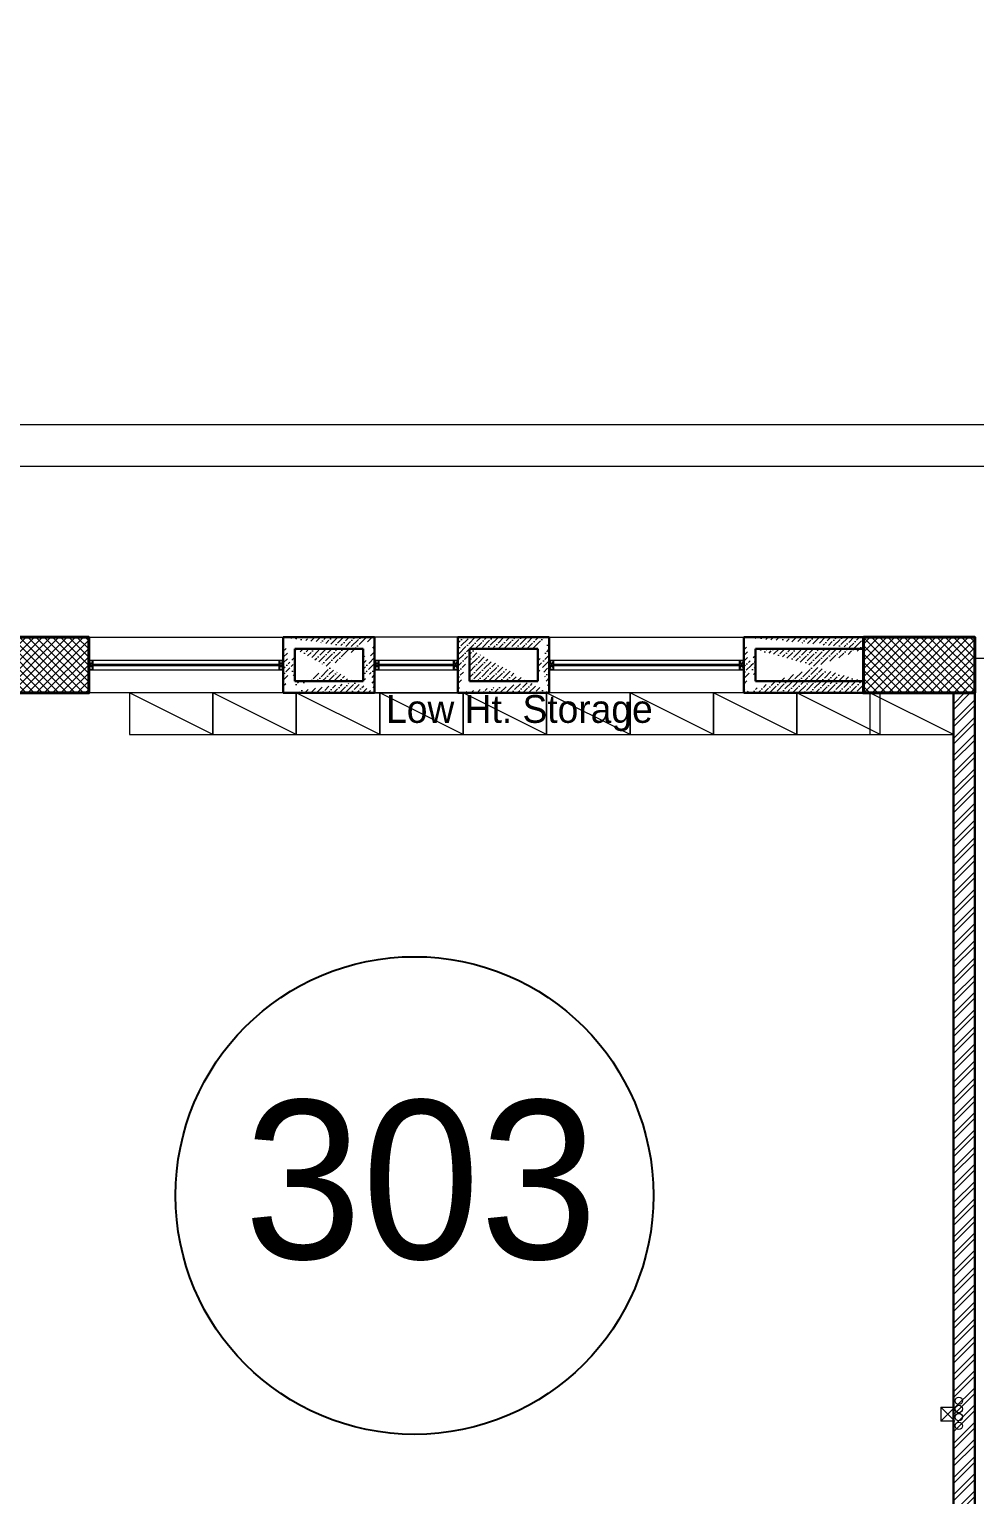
# Model space of a CAD drawing. Header units: millimetres. Extents: x 8275 to 147087, y -297470 to -191881.
# Drawn here: x 118333 to 128532, y -273676 to -257857 of the extents above; entities that cross this region are included whole.
import ezdxf

# ---------------------------------------------------------------- set-up
doc = ezdxf.new("R2010")
doc.units = ezdxf.units.MM
doc.header["$LTSCALE"] = 250
doc.header["$MEASUREMENT"] = 0
for name, color, linetype, lineweight in [('25MM COND', 5, 'Continuous', 18), ('col', 6, 'Continuous', 40), ('ele', 51, 'Continuous', 18), ('furniture', 5, 'Continuous', 15), ('hatch', 9, 'Continuous', 0), ('text', 7, 'Continuous', 9), ('wall', 1, 'Continuous', 30), ('win', 4, 'Continuous', 20)]:
    doc.layers.add(name, color=color, linetype=linetype, lineweight=lineweight)
doc.layers.add('FUR', color=140, linetype='Continuous')
doc.styles.get("Standard").update_dxf_attribs({"font": 'GOTHIC.TTF', "height": 100})
pattern_1 = [(45, (-6686.724433918018, -319015.2778811397), (23.20194125768359, 85.07378461150648), [109.375, -21.875, 0, -21.875])]

# ---------------------------------------------------------------- blocks, each defined once
blk = doc.blocks.new('A$C75BC0A19')
at = {"layer": 'hatch'}
h = blk.add_hatch(dxfattribs=at)
h.set_pattern_fill('ANSI37', color=256, scale=500)
h.set_pattern_definition([(45, (0.0001438618637621403, 2.012257399881491), (-44.19417382415921, 44.19417382415922), []), (135, (0.0001438618637621403, 2.012257399881491), (-44.19417382415922, -44.19417382415921), [])])
h.paths.add_polyline_path([(-20772.79408981232, 30961.17207347383), (-19572.79408981325, 30961.17207347359), (-19572.79408981418, 30361.22360476027), (-20772.79408981511, 30361.22360476097)])
h = blk.add_hatch(dxfattribs=at)
h.set_pattern_fill('ANSI37', color=256, scale=500)
h.set_pattern_definition([(45, (-5.864538252353668e-06, -0.4545391048886813), (-44.19417382415921, 44.19417382415922), []), (135, (-5.864538252353668e-06, -0.4545391048886813), (-44.19417382415922, -44.19417382415921), [])])
h.paths.add_polyline_path([(-11214.22547116084, 30961.17979221506), (-10014.22547116177, 30961.17979221483), (-10014.2254711627, 30361.2313235015), (-11214.22547116363, 30361.2313235022)])
at = {"layer": 'col', "elevation": 16013.17751590992}
for points in [[(-20772.79408981232, 30961.17207347383), (-19572.79408981325, 30961.17207347359), (-19572.79408981418, 30361.22360476027), (-20772.79408981511, 30361.22360476097)], [(-11214.22547116084, 30961.17979221506), (-10014.22547116177, 30961.17979221483), (-10014.2254711627, 30361.2313235015), (-11214.22547116363, 30361.2313235022)]]:
    blk.add_lwpolyline(points, close=True, dxfattribs=at)
blk = doc.blocks.new('storage')
at = {"layer": 'furniture', "linetype": 'ByBlock', "ltscale": 100}
blk.add_line((0, 450), (900, 0), dxfattribs=at)
blk.add_lwpolyline([(0, 0), (900, 0), (900, 450), (0, 450)], close=True, dxfattribs=at)

msp = doc.modelspace()

# ---------------------------------------------------------------- hatches: boundary and pattern name
at = {"layer": 'hatch'}
h = msp.add_hatch(dxfattribs=at)
h.set_pattern_fill('ANSI36', color=256, scale=350, style=0)
h.set_pattern_definition(pattern_1)
edge = h.paths.add_edge_path()
edge.add_line((121198.3005383937, -264975.2876448286), (121198.3005383937, -264545.3285262749))
edge.add_line((121073.3005383937, -265020.2876448286), (121073.3005383937, -264420.3285262749))
edge.add_line((121198.3023787942, -264895.2876448709), (121933.1140416265, -264895.3045492194))
edge.add_line((121073.3022686457, -265020.2876448659), (122058.1139314761, -265020.3089445168))
edge.add_line((121198.3005383937, -264545.3285262749), (121933.1122012259, -264545.3454306234))
edge.add_line((121073.3005383937, -264420.3285262749), (122058.1122012241, -264420.3498259258))
edge.add_line((121933.1122012259, -264975.3166586914), (121933.1122012241, -264545.3575401378))
edge.add_line((122058.1122012259, -265020.3166586905), (122058.1122012222, -264420.3575401378))
h = msp.add_hatch(dxfattribs=at)
h.set_pattern_fill('ANSI36', color=256, scale=350, style=0)
h.set_pattern_definition(pattern_1)
edge = h.paths.add_edge_path()
edge.add_line((123082.3806135361, -264895.1847644298), (123082.3787736064, -264545.2256458338))
edge.add_line((122957.3787736064, -265020.1847643874), (122957.3787736064, -264420.2256458338))
edge.add_line((123082.3806135361, -264895.1847644298), (123817.3787736101, -264895.2016687364))
edge.add_line((122957.3787736064, -265020.1847643874), (123942.3787736064, -265020.2060640388))
edge.add_line((123082.3787736064, -264545.2256458338), (123817.3787736082, -264545.2425501828))
edge.add_line((122957.3787736064, -264420.2256458338), (123942.3787736064, -264420.2469454852))
edge.add_line((123817.3787736082, -264895.2137782507), (123817.3787736064, -264545.2546596971))
edge.add_line((123942.3787736082, -265020.2137782498), (123942.3787736064, -264420.2546596971))
h = msp.add_hatch(dxfattribs=at)
h.set_pattern_fill('ANSI36', color=256, scale=350, style=0)
h.set_pattern_definition(pattern_1)
edge = h.paths.add_edge_path()
edge.add_line((127331.8432914931, -265020.3012247583), (127331.8428791068, -264895.2968294691))
edge.add_line((126166.6453459887, -264895.3178535561), (126166.6453459887, -264545.3587350025))
edge.add_line((126041.6453459887, -265020.3178535561), (126041.6453459887, -264420.3587350025))
edge.add_line((126166.6453459887, -264895.3178535561), (127331.8428791068, -264895.2968294692))
edge.add_line((126041.6453459887, -265020.3178535561), (127331.8432914931, -265020.3012247583))
edge.add_line((126166.6453459887, -264545.3587350025), (127331.8443225762, -264545.3377108895))
edge.add_line((126041.6453459887, -264420.3587350025), (127331.8443225781, -264420.3421061914))
edge.add_line((127331.8443225781, -264420.3421061914), (127331.8443225762, -264545.3377108895))
h = msp.add_hatch(dxfattribs=at)
h.set_pattern_fill('ANSI32', color=256, scale=350, style=0)
h.set_pattern_definition([(45, (-6686.724433918018, -319015.2778811397), (-92.80776503073436, 92.80776503073437), []), (45, (-6624.852590668015, -319015.2778811397), (-92.80776503073436, 92.80776503073437), [])])
h.paths.add_polyline_path([(128531.8287942628, -265020.2905749049), (128301.828794261, -265020.2905749049), (128301.8287942628, -274165.2979465293), (128531.8287942628, -274165.2979465293)])

# ---------------------------------------------------------------- linework, layer by layer
at = {"layer": '25MM COND', "color": 1}
for p, q in [((128166.9948809901, -272732.3955440066, -11300.6378476528), (128316.9948809901, -272732.3955440066, -11300.6378476528)), ((128166.9948809901, -272732.3955440066, -11300.6378476528), (128166.9948809901, -272882.3955440066, -11300.6378476528)), ((128316.9948809901, -272732.3955440066, -11300.6378476528), (128166.9948809901, -272882.3955440066, -11300.6378476528)), ((128166.9948809901, -272732.3955440066, -11300.6378476528), (128316.9948809901, -272882.3955440066, -11300.6378476528)), ((128316.9948809901, -272882.3955440066, -11300.6378476528), (128166.9948809901, -272882.3955440066, -11300.6378476528))]:
    msp.add_line(p, q, dxfattribs=at)
at = {"layer": '25MM COND', "color": 6}
for centre in [(128360.6905578276, -272663.421111971, -11300.6378476528), (128360.6905578276, -272750.7700822575, -11300.6378476528)]:
    msp.add_circle(centre, 40, dxfattribs=at)
at = {"layer": '25MM COND', "color": 104}
for centre in [(128360.6905578276, -272838.1182221202, -11300.6378476528), (128360.6905578276, -272932.746688476, -11300.6378476528)]:
    msp.add_circle(centre, 40, dxfattribs=at)
at = {"layer": 'ele'}
for p, q in [((118973.2897855146, -264420.3498259396, -11300.6378476528), (121073.3005383918, -264420.3498259396, -11300.6378476528)), ((122957.3787736064, -264420.2256458338, -11300.6378476528), (122058.1122012241, -264420.3498259258, -11300.6378476528)), ((123942.3787736027, -264420.1830465122, -11300.6378476528), (126041.6345931096, -264420.4090485304, -11300.6378476528)), ((130331.0853977292, -264650.3349399116, -11300.6378476528), (128531.8443225767, -264650.3349399088, -11300.6378476528)), ((121073.3005383937, -265020.2876448286, -11300.6378476528), (118973.2757039247, -265020.2876448253, -11300.6378476528)), ((122058.1122012259, -265020.3166586905, -11300.6378476528), (122957.3787736064, -265020.1847643874, -11300.6378476528)), ((126041.6453459887, -265020.3178535561, -11300.6378476528), (123942.3787736082, -265020.2060640388, -11300.6378476528))]:
    msp.add_line(p, q, dxfattribs=at)
at = {"layer": 'FUR', "linetype": 'ByBlock', "ltscale": 100}
msp.add_circle((122488.3198148269, -270446.6619478163, 122661.2263082968), 2578.425584394703, dxfattribs=at)
at = {"layer": 'text', "linetype": 'ByBlock', "ltscale": 100, "elevation": -15927.22569249856}
for points in [[(8274.661579479929, -227228.6701686436), (143047.4073980691, -227228.6701686436), (143047.4073980691, -262576.5879157615), (8274.661579479929, -262576.5879157615)], [(8274.661578839645, -262122.2077275209), (143047.4073974288, -262122.2077275209), (143047.4073974288, -297470.1254746387), (8274.661578839645, -297470.1254746387)]]:
    msp.add_lwpolyline(points, close=True, dxfattribs=at)
at = {"layer": 'wall'}
for p, q in [((121073.3005383937, -264420.3285262749, -11300.6378476528), (122058.1122012241, -264420.3498259258, -11300.6378476528)), ((121073.3005383937, -265020.2876448286, -11300.6378476528), (121073.3005383937, -264420.3285262749, -11300.6378476528)), ((122058.1122012259, -265020.3166586905, -11300.6378476528), (122058.1122012222, -264420.3575401378, -11300.6378476528)), ((122957.3787736064, -264420.2256458338, -11300.6378476528), (123942.3787736064, -264420.2469454852, -11300.6378476528)), ((122957.3787736064, -265020.1847643874, -11300.6378476528), (122957.3787736064, -264420.2256458338, -11300.6378476528)), ((123942.3787736082, -265020.2137782498, -11300.6378476528), (123942.3787736064, -264420.2546596971, -11300.6378476528)), ((126041.6453459887, -264420.3587350025, -11300.6378476528), (127331.8443225781, -264420.3421061914, -11300.6378476528)), ((126041.6453459887, -265020.3178535561, -11300.6378476528), (126041.6453459887, -264420.3587350025, -11300.6378476528)), ((121198.3005383937, -264545.3285262749, -11300.6378476528), (121933.1122012259, -264545.3454306234, -11300.6378476528)), ((121198.3005383937, -264895.2876448286, -11300.6378476528), (121198.3005383937, -264545.3285262749, -11300.6378476528)), ((121933.1122012259, -264895.3166586914, -11300.6378476528), (121933.1122012241, -264545.3575401378, -11300.6378476528)), ((123082.3787736064, -264545.2256458338, -11300.6378476528), (123817.3787736082, -264545.2425501828, -11300.6378476528)), ((123082.3787736064, -264895.1847643874, -11300.6378476528), (123082.3787736064, -264545.2256458338, -11300.6378476528)), ((123817.3787736082, -264895.2137782507, -11300.6378476528), (123817.3787736064, -264545.2546596971, -11300.6378476528)), ((126166.6453459887, -264545.3587350025, -11300.6378476528), (127331.8443225762, -264545.3377108895, -11300.6378476528)), ((126166.6453459887, -264895.3178535561, -11300.6378476528), (126166.6453459887, -264545.3587350025, -11300.6378476528)), ((121198.3005383937, -264895.2876448286, -11300.6378476528), (121933.1122012259, -264895.3045491771, -11300.6378476528)), ((123082.3787736064, -264895.1847643874, -11300.6378476528), (123817.3787736101, -264895.2016687364, -11300.6378476528)), ((126166.6453459887, -264895.3178535561, -11300.6378476528), (127331.8443225762, -264895.2968294431, -11300.6378476528)), ((121073.3005383937, -265020.2876448286, -11300.6378476528), (122058.1122012241, -265020.3089444794, -11300.6378476528)), ((122957.3787736064, -265020.1847643874, -11300.6378476528), (123942.3787736064, -265020.2060640388, -11300.6378476528)), ((126041.6453459887, -265020.3178535561, -11300.6378476528), (127331.8443225781, -265020.301224745, -11300.6378476528)), ((128301.828794262, -265020.2905749073, -11300.6378476528), (128301.828794262, -274165.244704337, -11300.6378476528)), ((128531.8287942628, -265020.2905749049, -11300.6378476528), (128531.8287942628, -274165.2447043346, -11300.6378476528))]:
    msp.add_line(p, q, dxfattribs=at)
at = {"layer": 'win'}
for p, q in [((118978.2931988845, -264765.3370994274, -11300.6378476528), (119018.2931988845, -264675.3370994274, -11300.6378476528)), ((118978.2931988845, -264675.3370994274, -11300.6378476528), (119018.2931988845, -264765.3370994274, -11300.6378476528)), ((121023.3005383937, -264670.3080855517, -11300.6378476528), (119023.2931988845, -264670.3080855517, -11300.6378476528)), ((121023.3005383937, -264715.3080855517, -11300.6378476528), (119023.2931988845, -264715.3080855517, -11300.6378476528)), ((119023.2931988845, -264725.3370994274, -11300.6378476528), (121023.3005383937, -264725.3370994274, -11300.6378476528)), ((119023.2931988845, -264770.3370994274, -11300.6378476528), (121023.3005383937, -264770.3370994274, -11300.6378476528)), ((121028.3005383937, -264765.3080855517, -11300.6378476528), (121068.3005383937, -264675.3080855517, -11300.6378476528)), ((121028.3005383937, -264675.3080855517, -11300.6378476528), (121068.3005383937, -264765.3080855517, -11300.6378476528)), ((122063.1156145921, -264765.3293852026, -11300.6378476528), (122103.1156145921, -264675.3293852026, -11300.6378476528)), ((122063.1156145921, -264675.3293852026, -11300.6378476528), (122103.1156145921, -264765.3293852026, -11300.6378476528)), ((122907.3821869744, -264670.3861243143, -11300.6378476528), (122108.1156145921, -264670.3003713267, -11300.6378476528)), ((122907.3821869744, -264715.3861243143, -11300.6378476528), (122108.1156145921, -264715.3003713267, -11300.6378476528)), ((122108.1156145921, -264725.3293852026, -11300.6378476528), (122907.3821869744, -264725.4151381899, -11300.6378476528)), ((122108.1156145921, -264770.3293852026, -11300.6378476528), (122907.3821869744, -264770.4151381899, -11300.6378476528)), ((122912.3821869744, -264765.3861243143, -11300.6378476528), (122952.3821869744, -264675.3861243143, -11300.6378476528)), ((122912.3821869744, -264675.3861243143, -11300.6378476528), (122952.3821869744, -264765.3861243143, -11300.6378476528)), ((123947.3821869744, -264765.226504762, -11300.6378476528), (123987.3821869744, -264675.226504762, -11300.6378476528)), ((123947.3821869744, -264675.226504762, -11300.6378476528), (123987.3821869744, -264765.226504762, -11300.6378476528)), ((125991.6380064795, -264670.3808936018, -11300.6378476528), (123992.3821869744, -264670.1974908861, -11300.6378476528)), ((125991.6380064795, -264715.3808936018, -11300.6378476528), (123992.3821869744, -264715.1974908861, -11300.6378476528)), ((123992.3821869744, -264725.226504762, -11300.6378476528), (125991.6380064795, -264725.4099074774, -11300.6378476528)), ((123992.3821869744, -264770.226504762, -11300.6378476528), (125991.6380064795, -264770.4099074774, -11300.6378476528)), ((125996.6380064795, -264765.3808936018, -11300.6378476528), (126036.6380064795, -264675.3808936018, -11300.6378476528)), ((125996.6380064795, -264675.3808936018, -11300.6378476528), (126036.6380064795, -264765.3808936018, -11300.6378476528))]:
    msp.add_line(p, q, dxfattribs=at)
at = {"layer": 'win', "elevation": -11300.6378476528}
for points in [[(118973.2931988845, -264670.3370994274), (118973.2931988845, -264770.3370994274), (119023.2931988845, -264770.3370994274), (119023.2931988845, -264670.3370994274)], [(118978.2931988845, -264675.3370994274), (118978.2931988845, -264765.3370994274), (119018.2931988845, -264765.3370994274), (119018.2931988845, -264675.3370994274)], [(121023.3005383937, -264670.3080855517), (121023.3005383937, -264770.3080855517), (121073.3005383937, -264770.3080855517), (121073.3005383937, -264670.3080855517)], [(121028.3005383937, -264675.3080855517), (121028.3005383937, -264765.3080855517), (121068.3005383937, -264765.3080855517), (121068.3005383937, -264675.3080855517)], [(122058.1156145921, -264670.3293852026), (122058.1156145921, -264770.3293852026), (122108.1156145921, -264770.3293852026), (122108.1156145921, -264670.3293852026)], [(122063.1156145921, -264675.3293852026), (122063.1156145921, -264765.3293852026), (122103.1156145921, -264765.3293852026), (122103.1156145921, -264675.3293852026)], [(122907.3821869744, -264670.3861243143), (122907.3821869744, -264770.3861243143), (122957.3821869744, -264770.3861243143), (122957.3821869744, -264670.3861243143)], [(122912.3821869744, -264675.3861243143), (122912.3821869744, -264765.3861243143), (122952.3821869744, -264765.3861243143), (122952.3821869744, -264675.3861243143)], [(123942.3821869744, -264670.226504762), (123942.3821869744, -264770.226504762), (123992.3821869744, -264770.226504762), (123992.3821869744, -264670.226504762)], [(123947.3821869744, -264675.226504762), (123947.3821869744, -264765.226504762), (123987.3821869744, -264765.226504762), (123987.3821869744, -264675.226504762)], [(125991.6380064795, -264670.3808936018), (125991.6380064795, -264770.3808936018), (126041.6380064795, -264770.3808936018), (126041.6380064795, -264670.3808936018)], [(125996.6380064795, -264675.3808936018), (125996.6380064795, -264765.3808936018), (126036.6380064795, -264765.3808936018), (126036.6380064795, -264675.3808936018)]]:
    msp.add_lwpolyline(points, close=True, dxfattribs=at)

# ---------------------------------------------------------------- block references
at = {"layer": 'furniture', "linetype": 'ByBlock', "rotation": 180}
for p in [(120313.6046978998, -265020.2987498923, -11300.6378476538), (121213.5472152272, -265020.2987498923, -11300.63784765382), (122113.5472152272, -265020.2987498923, -11300.63784765382), (123013.5472152272, -265020.2987498923, -11300.63784765383), (123913.4897325546, -265020.2987498923, -11300.63784765384), (124813.4897325546, -265020.2987498923, -11300.63784765385), (125713.4897325546, -265020.2987498923, -11300.63784765387), (126613.4322498821, -265020.2987498923, -11300.63784765388), (127513.4322498821, -265020.2987498923, -11300.63784765388), (128301.8287942611, -265020.2987498922, -11300.63784765378)]:
    msp.add_blockref('storage', p, dxfattribs=at)
at = {"layer": 'hatch'}
msp.add_blockref('A$C75BC0A19', (138546.0697937389, -295381.5218984064, -11300.6378476528), dxfattribs=at)

# ---------------------------------------------------------------- texts
at = {"layer": 'FUR', "insert": (66331.37453948439, -271132.7020348037, -11300.6378476528), "char_height": 1710, "width": 112417.8483513891, "attachment_point": 7, "rotation": 359.97865285940503}
msp.add_mtext('\\pi54318;303', dxfattribs=at)
at = {"layer": 'text', "linetype": 'ByBlock', "ltscale": 100, "insert": (120553.657503411, -265044.1972807014, -11300.637847653), "char_height": 300, "width": 6373.124482708477, "attachment_point": 1, "rotation": 359.99999993996903}
msp.add_mtext('\\pi1628.6;Low Ht. Storage ', dxfattribs=at)

doc.saveas('drawing.dxf')
